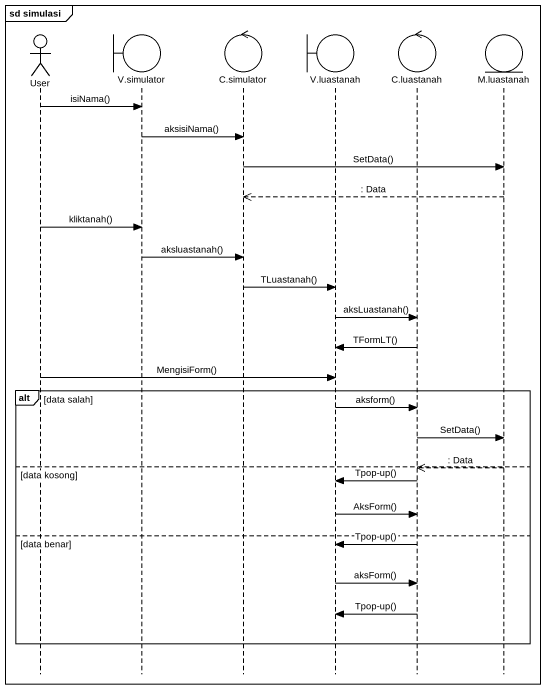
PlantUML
@startuml
mainframe sd simulasi
hide footbox
actor User
boundary "V.simulator" as V_simulator
control "C.simulator" as C_simulator
boundary "V.luastanah" as V_luastanah
control "C.luastanah" as C_luastanah
entity "M.luastanah" as M_luastanah

User -> V_simulator : isiNama()
V_simulator -> C_simulator : aksisiNama()
C_simulator -> M_luastanah : SetData()
M_luastanah -->> C_simulator : : Data
User -> V_simulator : kliktanah()
V_simulator -> C_simulator : aksluastanah()
C_simulator -> V_luastanah : TLuastanah()
V_luastanah -> C_luastanah : aksLuastanah()
C_luastanah -> V_luastanah : TFormLT()
User -> V_luastanah : MengisiForm()
alt data salah
  V_luastanah -> C_luastanah : aksform()
  C_luastanah -> M_luastanah : SetData()
else data kosong
  M_luastanah -->> C_luastanah : : Data
  C_luastanah -> V_luastanah : Tpop-up()
  V_luastanah -> C_luastanah : AksForm()
else data benar
  C_luastanah -> V_luastanah : Tpop-up()
  V_luastanah -> C_luastanah : aksForm()
  C_luastanah -> V_luastanah : Tpop-up()
end
@enduml
